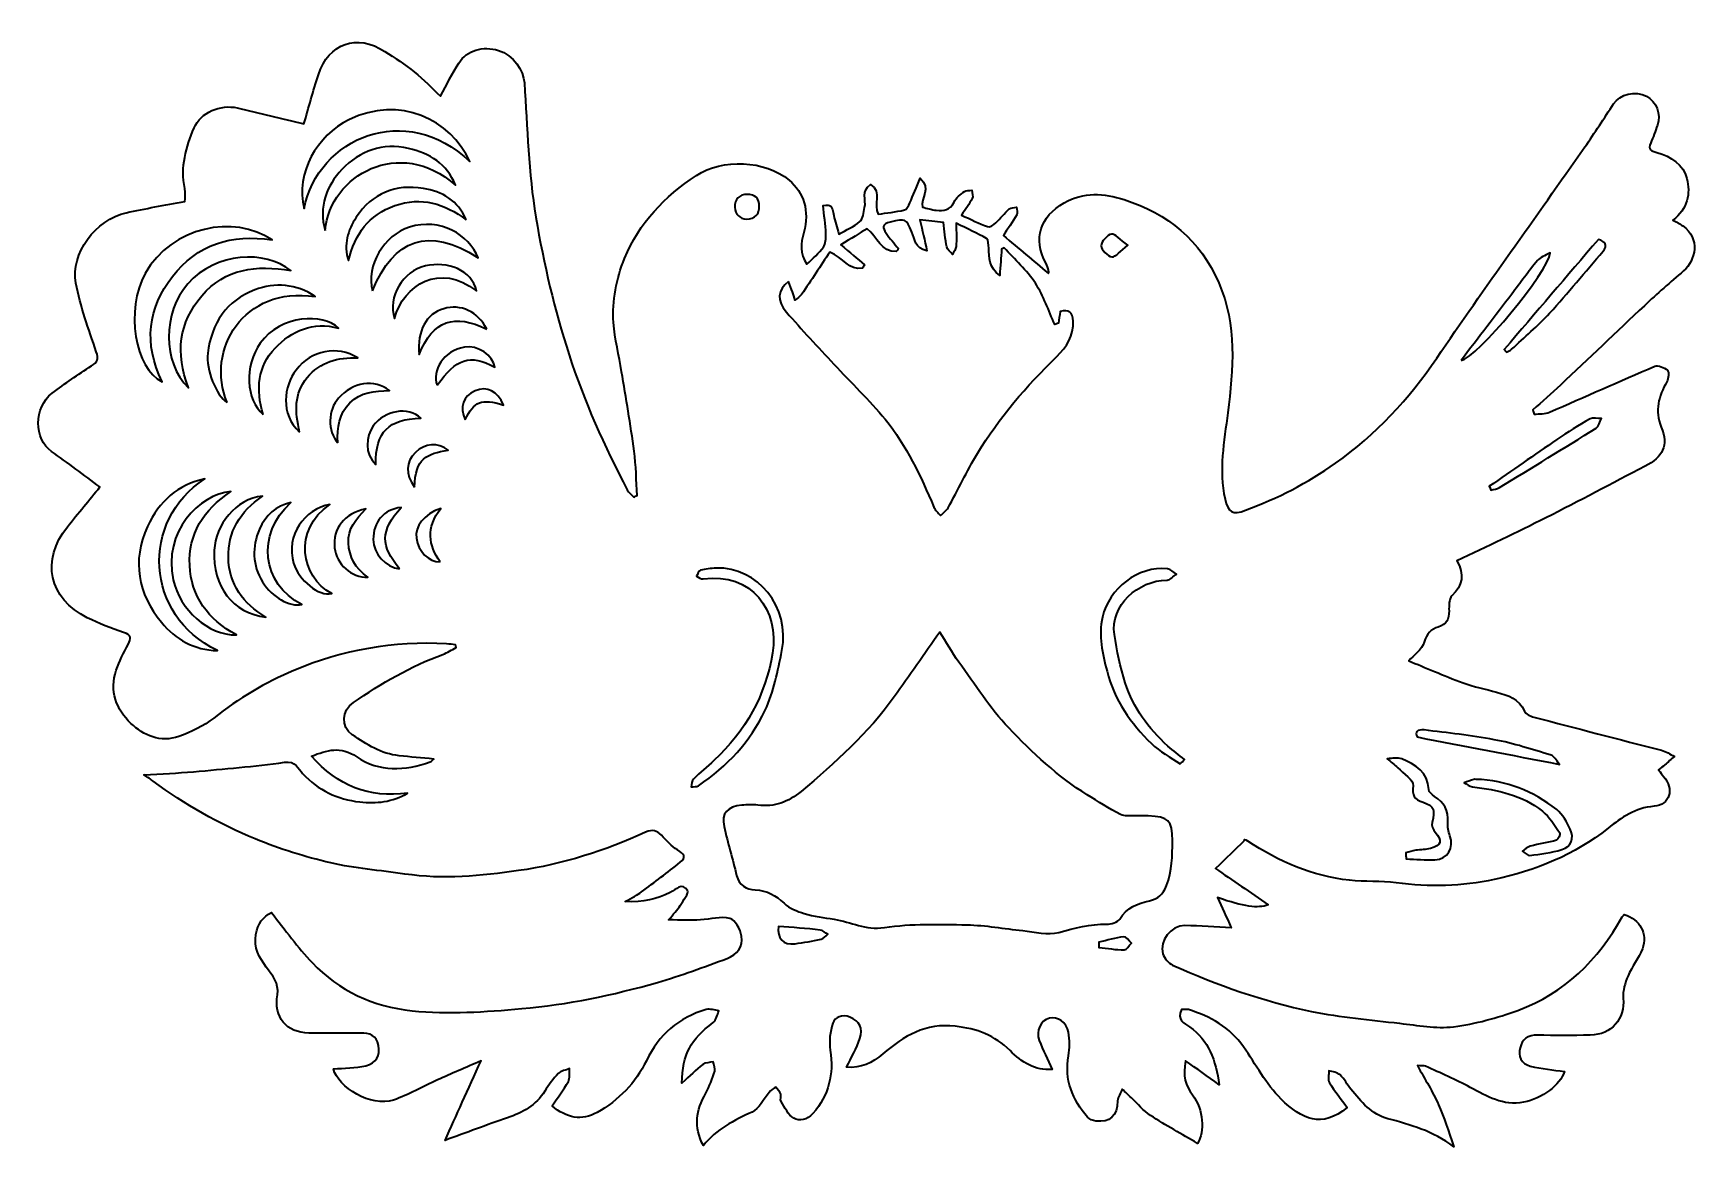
# Model space of a CAD drawing. Header units: inches. Extents: x 209 to 414, y 218 to 355.
import ezdxf

# ---------------------------------------------------------------- set-up
doc = ezdxf.new("R2010")
doc.units = ezdxf.units.IN
doc.header["$MEASUREMENT"] = 0
doc.layers.add('_U+0421_U+043B_U+043E_U+0439 1', color=7, linetype='Continuous')

msp = doc.modelspace()

# ---------------------------------------------------------------- linework, layer by layer
at = {"layer": '_U+0421_U+043B_U+043E_U+0439 1', "color": 7, "lineweight": 35}
for points, knots in [([(412.23, 331.78), (411.86, 332.04), (411.44, 332.22), (411, 332.47), (412.86, 333.83), (413.2, 335.76), (412.73, 337.59), (412.31, 339.29), (410.78, 340.34), (409.06, 340.79), (408.3, 340.99), (407.92, 341.12), (408.29, 341.97), (408.61, 342.67), (408.85, 343.42), (409.11, 344.15), (409.59, 345.52), (409, 347.08), (407.77, 347.72), (406.41, 348.42), (404.52, 347.99), (403.73, 346.78), (402.55, 345.01), (401.41, 343.21), (400.19, 341.47), (394.11, 332.81), (387.93, 324.23), (381.97, 315.51), (378.53, 310.47), (374.49, 306.09), (369.52, 302.57), (366.09, 300.14), (362.38, 298.25), (358.45, 296.78), (356.85, 296.18), (356.3, 296.52), (355.93, 298.16), (355.14, 301.73), (355.82, 305.24), (356.27, 308.77), (356.95, 314.16), (357.43, 319.55), (355.16, 324.75), (352.88, 330), (348.92, 333.29), (343.53, 335), (341, 335.81), (338.57, 335.97), (336.14, 334.59), (333.18, 332.91), (332.3, 330.19), (333.87, 327.2), (334.22, 326.54), (334.35, 325.85), (334.16, 325.96), (332.35, 327.47), (330.55, 328.99), (328.66, 330.58), (329.19, 331.39), (329.78, 332.24), (330.3, 333.13), (330.43, 333.36), (330.3, 333.74), (330.29, 334.05), (329.98, 333.99), (329.59, 334.03), (329.39, 333.85), (328.81, 333.33), (328.32, 332.68), (327.74, 332.15), (327.47, 331.9), (326.98, 331.57), (326.72, 331.67), (325.67, 332.04), (324.68, 332.56), (323.51, 333.09), (324.01, 333.83), (324.49, 334.45), (324.84, 335.13), (324.97, 335.39), (324.8, 335.8), (324.77, 336.14), (324.47, 336.1), (324.08, 336.16), (323.87, 336), (323.39, 335.63), (322.84, 335.22), (322.59, 334.69), (322.11, 333.67), (321.32, 333.57), (320.41, 333.68), (319.82, 333.76), (319.24, 333.94), (318.7, 334.06), (318.48, 335.21), (319.82, 336.35), (318.44, 337.64), (317.95, 336.47), (317.58, 335.51), (317.15, 334.59), (317, 334.26), (316.77, 333.79), (316.5, 333.72), (315.42, 333.47), (314.31, 333.36), (313.26, 333.2), (312.63, 334.38), (313.79, 335.94), (312.32, 336.84), (311.14, 336.08), (311.81, 334.95), (311.6, 334.03), (311.47, 333.42), (311.42, 332.64), (311.02, 332.29), (310.3, 331.65), (309.34, 331.28), (308.43, 330.76), (308.19, 331.62), (307.95, 332.31), (307.8, 333.03), (307.52, 334.35), (307.54, 334.35), (306.49, 334.28), (306.61, 333.11), (306.78, 331.95), (306.83, 330.78), (306.86, 330.24), (306.82, 329.57), (306.53, 329.16), (305.98, 328.4), (305.22, 327.78), (304.5, 327.05), (303.56, 328.36), (303.74, 329.64), (304.11, 330.97), (304.85, 333.58), (304.11, 335.88), (302.3, 337.4), (299.36, 339.87), (294.07, 340.07), (290.9, 337.97), (287, 335.39), (283.85, 332.14), (282.07, 327.76), (281.04, 325.24), (280.52, 322.57), (280.71, 319.86), (280.85, 317.83), (281.38, 315.84), (281.71, 313.83), (282.24, 310.58), (282.81, 307.33), (283.25, 304.07), (283.49, 302.26), (283.49, 300.42), (283.61, 298.6), (283.47, 298.54), (283.34, 298.47), (283.2, 298.4), (282.93, 298.7), (282.58, 298.95), (282.4, 299.29), (279.58, 304.64), (277.11, 310.16), (275.24, 315.92), (273.46, 321.45), (272.12, 327.07), (271.16, 332.82), (270.23, 338.31), (270.13, 343.84), (269.74, 349.35), (269.62, 350.89), (268.45, 352.78), (266.56, 353.36), (264.66, 353.94), (262.67, 353.37), (261.68, 351.8), (260.87, 350.54), (260.22, 349.18), (259.42, 347.72), (258.38, 348.7), (257.35, 349.78), (256.2, 350.71), (255.06, 351.63), (253.79, 352.42), (252.56, 353.23), (249.17, 355.45), (245.67, 354.24), (244.4, 350.36), (243.75, 348.35), (243.21, 346.31), (242.63, 344.32), (239.87, 344.98), (237.14, 345.63), (234.41, 346.28), (232.38, 346.76), (229.91, 345.72), (229.12, 343.82), (228.14, 341.45), (227.39, 339), (227.97, 336.36), (228.09, 335.79), (227.99, 335.16), (227.99, 334.77), (225.45, 334.29), (223.1, 333.9), (220.78, 333.39), (217.03, 332.56), (213.87, 328.34), (214.58, 324.72), (215.14, 321.86), (216.13, 319.06), (217.09, 316.29), (217.41, 315.37), (217.25, 315.02), (216.48, 314.54), (214.83, 313.5), (213.23, 312.36), (211.67, 311.19), (209.34, 309.45), (209.44, 305.5), (211.56, 304.02), (213.58, 302.61), (215.54, 301.12), (217.54, 299.65), (216.24, 298.05), (214.86, 296.42), (213.53, 294.75), (210.24, 290.65), (211.26, 285.91), (215.98, 283.56), (217.42, 282.85), (218.91, 282.22), (220.44, 281.76), (221.49, 281.44), (221.39, 281.03), (221, 280.27), (220.46, 279.24), (219.9, 278.2), (219.53, 277.11), (218.67, 274.55), (219.55, 272.27), (221.35, 270.56), (222.9, 269.08), (224.99, 268.15), (227.23, 268.96), (228.75, 269.5), (230.29, 270.23), (231.54, 271.22), (234.57, 273.64), (237.89, 275.61), (241.4, 277.08), (247.36, 279.59), (253.66, 280.72), (260.18, 280.34), (260.54, 280.32), (260.9, 280.27), (261.26, 280.23), (261.29, 280.12), (261.32, 280.01), (261.35, 279.9), (260.8, 279.61), (260.27, 279.25), (259.7, 279.04), (255.74, 277.6), (252.16, 275.49), (248.71, 273.12), (247.27, 272.13), (247.15, 270.16), (248.58, 269.17), (250.33, 267.97), (252.14, 266.81), (254.34, 266.58), (255.72, 266.43), (257.1, 266.32), (258.6, 266.18), (258.4, 266.03), (258.3, 265.89), (258.16, 265.84), (255.05, 264.7), (251.85, 264.57), (249.13, 266.44), (247.08, 267.84), (245.49, 267.26), (243.56, 266.54), (246.74, 262.87), (250.63, 261.35), (255.37, 261.98), (253.51, 260.89), (251.55, 260.67), (249.5, 260.9), (246.73, 261.22), (244.4, 262.32), (242.47, 264.39), (241.91, 265), (241.6, 265.98), (240.24, 265.78), (236.53, 265.25), (232.79, 264.96), (229.06, 264.62), (227.1, 264.45), (225.12, 264.36), (222.95, 264.22), (223.43, 263.9), (223.76, 263.7), (224.07, 263.47), (227.96, 260.56), (232.17, 258.19), (236.64, 256.35), (239.63, 255.11), (242.77, 254.14), (245.92, 253.4), (248.91, 252.71), (252, 252.48), (255.05, 252.03), (259.74, 251.33), (264.42, 251.78), (269.04, 252.45), (274.46, 253.22), (279.67, 254.91), (284.66, 257.17), (285.51, 257.56), (286.02, 257.4), (286.59, 256.8), (287.22, 256.16), (287.82, 255.43), (288.57, 254.99), (289.4, 254.52), (289.69, 254.11), (288.9, 253.47), (287.35, 252.22), (285.76, 251.02), (284.15, 249.83), (283.63, 249.44), (283.03, 249.15), (282.16, 248.65), (284.38, 248.52), (286.06, 248.96), (287.69, 249.77), (288.35, 250.09), (289.16, 251.06), (289.81, 250), (290, 249.69), (289.29, 248.77), (288.91, 248.17), (288.55, 247.62), (288.09, 247.13), (287.48, 246.38), (289.02, 246.38), (290.23, 246.34), (291.42, 246.39), (292.63, 246.44), (293.92, 246.86), (295.02, 246.57), (295.67, 246.4), (296.31, 245.21), (296.47, 244.38), (296.71, 243.1), (295.86, 242.09), (294.69, 241.65), (291.86, 240.59), (289.01, 239.54), (286.1, 238.7), (280.64, 237.13), (275.09, 235.96), (269.41, 235.47), (264.91, 235.08), (260.44, 234.74), (255.92, 235.22), (251.1, 235.73), (246.96, 237.65), (243.64, 241.13), (241.85, 243), (240.35, 245.15), (238.63, 247.29), (237.62, 246.8), (236.94, 245.92), (236.71, 244.59), (236.43, 242.98), (237.12, 241.76), (238, 240.57), (238.75, 239.55), (239.6, 238.58), (239.36, 237.18), (238.89, 234.42), (240.44, 232.51), (243.23, 232.47), (245.35, 232.44), (247.47, 232.44), (249.58, 232.47), (250.71, 232.49), (251.57, 232.18), (251.8, 230.95), (252.03, 229.73), (251.53, 228.73), (250.26, 228.45), (248.95, 228.15), (247.56, 228.17), (246.25, 228.06), (246.81, 225.81), (250.89, 223.29), (253.65, 224.23), (255.52, 224.86), (257.25, 225.88), (259.06, 226.7), (260.77, 227.47), (262.5, 228.21), (264.42, 229.05), (262.81, 225.5), (261.35, 222.3), (259.98, 219.27), (262.6, 220.22), (265.12, 221.16), (267.66, 222.05), (269.52, 222.7), (271.18, 223.56), (272.25, 225.32), (272.72, 226.1), (273.28, 226.85), (273.91, 227.49), (274.24, 227.82), (274.84, 227.9), (275.31, 228.09), (275.27, 227.56), (275.39, 226.94), (275.15, 226.52), (274.57, 225.47), (273.83, 224.51), (273.15, 223.51), (274.93, 222), (276.79, 221.63), (278.69, 222.7), (281.34, 224.19), (283.42, 226.32), (284.75, 229.06), (286.3, 232.27), (288.71, 234.39), (292.12, 235.35), (292.58, 235.49), (293.16, 235.26), (293.68, 235.2), (293.45, 234.71), (293.34, 234.06), (292.96, 233.76), (290.18, 231.64), (289.22, 229.93), (289.13, 226.32), (290.09, 227.19), (290.84, 227.96), (291.69, 228.61), (292.01, 228.85), (292.54, 228.83), (292.98, 228.92), (293.05, 228.54), (293.25, 228.11), (293.15, 227.78), (292.86, 226.85), (292.52, 225.91), (292.05, 225.06), (290.91, 223), (290.49, 220.94), (291.77, 218.62), (293.35, 220.66), (295.53, 221.69), (297.75, 222.75), (298.63, 223.17), (299.14, 224.35), (299.85, 225.16), (300.07, 225.42), (300.39, 225.61), (300.66, 225.83), (300.87, 225.54), (301.15, 225.28), (301.27, 224.96), (301.37, 224.69), (301.18, 224.28), (301.32, 224.05), (301.78, 223.31), (302.18, 222.36), (302.88, 221.98), (303.56, 221.61), (304.52, 221.76), (305.23, 222.57), (307.21, 224.84), (307.82, 227.4), (307.37, 230.35), (307.21, 231.43), (307.33, 232.65), (307.69, 233.68), (307.94, 234.42), (308.82, 234.83), (309.79, 234.42), (310.97, 233.91), (311.46, 233.1), (311.01, 231.78), (310.61, 230.58), (309.95, 229.46), (309.38, 228.26), (311.11, 228.1), (312.56, 228.8), (313.85, 229.91), (316.4, 232.12), (319.11, 233.72), (322.75, 233.31), (325.38, 233.01), (327.61, 232.18), (329.49, 230.31), (330.93, 228.88), (332.57, 227.81), (334.66, 228), (334.12, 229.21), (333.53, 230.35), (333.08, 231.55), (332.63, 232.75), (333.26, 234.02), (334.32, 234.3), (335.32, 234.56), (336.45, 233.8), (336.66, 232.56), (336.81, 231.61), (336.85, 230.6), (336.68, 229.67), (336.13, 226.71), (337.16, 224.29), (339.03, 222.12), (339.25, 221.86), (339.67, 221.67), (340.02, 221.64), (341.85, 221.45), (342.63, 222.24), (342.72, 224.12), (342.75, 224.61), (343.09, 225.08), (343.28, 225.56), (343.66, 225.2), (344.04, 224.85), (344.42, 224.5), (345.19, 223.77), (345.88, 222.9), (346.76, 222.33), (348.63, 221.11), (350.6, 220.04), (352.55, 218.9), (353.48, 220.34), (353.28, 223.06), (351.93, 224.85), (351.07, 225.98), (350.7, 227.22), (351.07, 229.07), (352.48, 228.06), (353.73, 227.17), (355.22, 226.11), (354.76, 229.14), (353.95, 231.57), (351.56, 233.23), (350.93, 233.67), (349.92, 234.11), (350.57, 235.36), (350.82, 235.36), (351.14, 235.43), (351.42, 235.35), (354.14, 234.52), (356.52, 233.17), (358.2, 230.78), (359.72, 228.61), (360.96, 226.17), (362.83, 224.35), (365.35, 221.89), (367.86, 220.67), (370.96, 223.33), (370.22, 224.33), (369.41, 225.29), (368.77, 226.35), (368.54, 226.72), (368.71, 227.34), (368.7, 227.84), (369.17, 227.68), (369.75, 227.63), (370.08, 227.32), (370.61, 226.82), (370.95, 226.13), (371.42, 225.56), (372.66, 224.01), (373.98, 222.46), (375.96, 221.93), (378.72, 221.19), (381.45, 220.44), (384.08, 218.49), (383.38, 220.44), (382.9, 222.1), (382.2, 223.65), (381.48, 225.24), (380.54, 226.74), (379.6, 228.46), (380.11, 228.43), (380.38, 228.48), (380.6, 228.38), (382.44, 227.54), (384.31, 226.75), (386.1, 225.79), (388.16, 224.68), (390.1, 223.47), (392.66, 223.96), (394.89, 224.39), (397.2, 226.08), (397.68, 227.73), (396.3, 227.94), (394.87, 228.07), (393.48, 228.41), (392.36, 228.67), (391.96, 229.64), (392.22, 230.67), (392.47, 231.66), (393.2, 232.24), (394.35, 232.21), (396.51, 232.17), (398.67, 232.17), (400.83, 232.21), (403.52, 232.26), (405.14, 234.2), (404.91, 236.75), (404.83, 237.65), (405.14, 238.64), (405.5, 239.5), (405.98, 240.65), (406.81, 241.66), (407.26, 242.82), (407.97, 244.67), (406.96, 246.47), (405.03, 247.04), (404.95, 246.95), (404.85, 246.86), (404.79, 246.75), (401.82, 241.44), (397.7, 237.37), (391.93, 235.26), (389.39, 234.34), (386.72, 233.58), (384.05, 233.25), (381.88, 232.99), (379.61, 233.42), (377.41, 233.67), (373.79, 234.09), (370.13, 234.4), (366.57, 235.14), (360.67, 236.35), (354.99, 238.37), (349.48, 240.83), (348.97, 241.06), (348.45, 241.67), (348.29, 242.2), (347.81, 243.86), (349.25, 245.69), (351, 245.68), (352.9, 245.66), (354.79, 245.5), (356.7, 245.4), (356.1, 246.74), (355.56, 247.94), (355.01, 249.14), (358.24, 248), (359.95, 247.75), (361.25, 248.25), (359.07, 249.74), (356.78, 251.32), (354.75, 252.71), (356.07, 253.97), (357.17, 255.02), (358.26, 256.07), (358.2, 256.36), (358.48, 256.25), (358.72, 256.09), (362.53, 253.55), (366.65, 251.78), (371.22, 251.26), (373.13, 251.05), (375.09, 251.21), (376.99, 250.95), (381.04, 250.38), (385.1, 250.5), (389.03, 251.35), (394.1, 252.44), (398.9, 254.37), (403.05, 257.67), (404.69, 258.98), (406.38, 260.18), (408.7, 260.36), (410.68, 260.51), (411.21, 262.52), (409.87, 264.02), (409.68, 264.24), (409.53, 264.5), (409.26, 264.86), (409.55, 265.08), (409.8, 265.26), (410.04, 265.46), (410.43, 265.8), (410.81, 266.16), (411.2, 266.51), (410.68, 266.76), (410.18, 267.11), (409.63, 267.25), (404.39, 268.62), (399.14, 269.96), (393.9, 271.33), (393.48, 271.44), (392.91, 271.71), (392.76, 272.06), (392.09, 273.58), (390.75, 274.02), (389.34, 274.41), (387.96, 274.78), (386.54, 275.05), (385.21, 275.55), (382.82, 276.44), (380.48, 277.46), (378.54, 278.26), (379.07, 278.87), (380.12, 279.6), (380.43, 280.56), (380.76, 281.59), (381.26, 282.15), (382.16, 282.42), (383.18, 282.74), (383.5, 283.37), (383.48, 284.39), (383.47, 285.02), (383.47, 285.89), (383.84, 286.25), (385.16, 287.54), (385.43, 288.89), (384.44, 290.54), (388.18, 292.34), (391.82, 294.04), (395.4, 295.85), (399.49, 297.91), (403.52, 300.08), (407.59, 302.19), (409.77, 303.31), (410.5, 304.75), (409.59, 307.01), (408.76, 309.07), (409.26, 310.8), (410.28, 312.58), (410.5, 312.96), (410.57, 313.77), (410.34, 314), (409.98, 314.35), (409.18, 314.66), (408.78, 314.49), (404.45, 312.66), (400.17, 310.72), (395.86, 308.86), (395.29, 308.61), (394.59, 308.67), (393.95, 308.59), (393.9, 308.76), (393.84, 308.94), (393.79, 309.12), (394.92, 310.13), (396.08, 311.13), (397.18, 312.17), (400.64, 315.42), (404.06, 318.71), (407.52, 321.95), (409.08, 323.42), (410.7, 324.83), (412.32, 326.23), (413.82, 327.54), (414.43, 330.18), (412.23, 331.78)], [0, 0, 0, 0, 1, 1, 1, 2, 2, 2, 3, 3, 3, 4, 4, 4, 5, 5, 5, 6, 6, 6, 7, 7, 7, 8, 8, 8, 9, 9, 9, 10, 10, 10, 11, 11, 11, 12, 12, 12, 13, 13, 13, 14, 14, 14, 15, 15, 15, 16, 16, 16, 17, 17, 17, 18, 18, 18, 19, 19, 19, 20, 20, 20, 21, 21, 21, 22, 22, 22, 23, 23, 23, 24, 24, 24, 25, 25, 25, 26, 26, 26, 27, 27, 27, 28, 28, 28, 29, 29, 29, 30, 30, 30, 31, 31, 31, 32, 32, 32, 33, 33, 33, 34, 34, 34, 35, 35, 35, 36, 36, 36, 37, 37, 37, 38, 38, 38, 39, 39, 39, 40, 40, 40, 41, 41, 41, 42, 42, 42, 43, 43, 43, 44, 44, 44, 45, 45, 45, 46, 46, 46, 47, 47, 47, 48, 48, 48, 49, 49, 49, 50, 50, 50, 51, 51, 51, 52, 52, 52, 53, 53, 53, 54, 54, 54, 55, 55, 55, 56, 56, 56, 57, 57, 57, 58, 58, 58, 59, 59, 59, 60, 60, 60, 61, 61, 61, 62, 62, 62, 63, 63, 63, 64, 64, 64, 65, 65, 65, 66, 66, 66, 67, 67, 67, 68, 68, 68, 69, 69, 69, 70, 70, 70, 71, 71, 71, 72, 72, 72, 73, 73, 73, 74, 74, 74, 75, 75, 75, 76, 76, 76, 77, 77, 77, 78, 78, 78, 79, 79, 79, 80, 80, 80, 81, 81, 81, 82, 82, 82, 83, 83, 83, 84, 84, 84, 85, 85, 85, 86, 86, 86, 87, 87, 87, 88, 88, 88, 89, 89, 89, 90, 90, 90, 91, 91, 91, 92, 92, 92, 93, 93, 93, 94, 94, 94, 95, 95, 95, 96, 96, 96, 97, 97, 97, 98, 98, 98, 99, 99, 99, 100, 100, 100, 101, 101, 101, 102, 102, 102, 103, 103, 103, 104, 104, 104, 105, 105, 105, 106, 106, 106, 107, 107, 107, 108, 108, 108, 109, 109, 109, 110, 110, 110, 111, 111, 111, 112, 112, 112, 113, 113, 113, 114, 114, 114, 115, 115, 115, 116, 116, 116, 117, 117, 117, 118, 118, 118, 119, 119, 119, 120, 120, 120, 121, 121, 121, 122, 122, 122, 123, 123, 123, 124, 124, 124, 125, 125, 125, 126, 126, 126, 127, 127, 127, 128, 128, 128, 129, 129, 129, 130, 130, 130, 131, 131, 131, 132, 132, 132, 133, 133, 133, 134, 134, 134, 135, 135, 135, 136, 136, 136, 137, 137, 137, 138, 138, 138, 139, 139, 139, 140, 140, 140, 141, 141, 141, 142, 142, 142, 143, 143, 143, 144, 144, 144, 145, 145, 145, 146, 146, 146, 147, 147, 147, 148, 148, 148, 149, 149, 149, 150, 150, 150, 151, 151, 151, 152, 152, 152, 153, 153, 153, 154, 154, 154, 155, 155, 155, 156, 156, 156, 157, 157, 157, 158, 158, 158, 159, 159, 159, 160, 160, 160, 161, 161, 161, 162, 162, 162, 163, 163, 163, 164, 164, 164, 165, 165, 165, 166, 166, 166, 167, 167, 167, 168, 168, 168, 169, 169, 169, 170, 170, 170, 171, 171, 171, 172, 172, 172, 173, 173, 173, 174, 174, 174, 175, 175, 175, 176, 176, 176, 177, 177, 177, 178, 178, 178, 179, 179, 179, 180, 180, 180, 181, 181, 181, 182, 182, 182, 183, 183, 183, 184, 184, 184, 185, 185, 185, 186, 186, 186, 187, 187, 187, 188, 188, 188, 189, 189, 189, 190, 190, 190, 191, 191, 191, 192, 192, 192, 193, 193, 193, 194, 194, 194, 195, 195, 195, 196, 196, 196, 197, 197, 197, 198, 198, 198, 199, 199, 199, 200, 200, 200, 201, 201, 201, 202, 202, 202, 203, 203, 203, 204, 204, 204, 205, 205, 205, 206, 206, 206, 207, 207, 207, 208, 208, 208, 209, 209, 209, 210, 210, 210, 211, 211, 211, 212, 212, 212, 213, 213, 213, 214, 214, 214, 215, 215, 215, 216, 216, 216, 217, 217, 217, 218, 218, 218, 219, 219, 219, 220, 220, 220, 221, 221, 221, 222, 222, 222, 223, 223, 223, 224, 224, 224, 225, 225, 225, 226, 226, 226, 227, 227, 227, 228, 228, 228, 229, 229, 229, 230, 230, 230, 231, 231, 231, 232, 232, 232, 233, 233, 233, 234, 234, 234, 235, 235, 235, 236, 236, 236, 237, 237, 237, 238, 238, 238, 239, 239, 239, 240, 240, 240, 241, 241, 241, 242, 242, 242, 243, 243, 243, 244, 244, 244, 245, 245, 245, 246, 246, 246, 247, 247, 247, 248, 248, 248, 249, 249, 249, 250, 250, 250, 251, 251, 251, 252, 252, 252, 253, 253, 253, 254, 254, 254, 255, 255, 255, 256, 256, 256, 257, 257, 257, 257]), ([(248.16, 344.82), (254.38, 347.89), (260.71, 344.84), (263.02, 339.68), (255.21, 347.24), (244.31, 342.57), (242.65, 333.89), (241.57, 338.31), (244.25, 342.88), (248.16, 344.82)], [0, 0, 0, 0, 1, 1, 1, 2, 2, 2, 3, 3, 3, 3]), ([(245.23, 331.2), (244.44, 334.09), (245.34, 336.64), (247.3, 338.71), (249.48, 341.01), (252.31, 342.01), (255.49, 341.3), (258.1, 340.72), (260.21, 339.37), (261.26, 336.78), (254.4, 342.83), (245.87, 338.03), (245.23, 331.2)], [0, 0, 0, 0, 1, 1, 1, 2, 2, 2, 3, 3, 3, 4, 4, 4, 4]), ([(262.59, 332.52), (259.92, 334.51), (257.07, 335.41), (253.81, 334.26), (250.58, 333.13), (248.89, 330.74), (248.11, 327.5), (247.44, 329.45), (248.03, 331.23), (249.07, 332.82), (251.01, 335.79), (253.92, 336.93), (257.33, 336.37), (259.61, 336), (261.6, 334.86), (262.59, 332.52)], [0, 0, 0, 0, 1, 1, 1, 2, 2, 2, 3, 3, 3, 4, 4, 4, 5, 5, 5, 5]), ([(297.16, 335.64), (298.1, 335.66), (298.61, 335.14), (298.64, 334.2), (298.67, 333.19), (298.16, 332.66), (297.06, 332.59), (296.26, 332.69), (295.66, 333.16), (295.63, 334.06), (295.59, 335.05), (296.17, 335.62), (297.16, 335.64)], [0, 0, 0, 0, 1, 1, 1, 2, 2, 2, 3, 3, 3, 4, 4, 4, 4]), ([(223.11, 325.92), (226.35, 331.7), (234.05, 333.22), (238.7, 330.03), (233.75, 330.84), (229.48, 329.46), (226.45, 325.55), (223.45, 321.69), (222.86, 317.27), (225.19, 312.6), (221.84, 314.12), (220.62, 321.48), (223.11, 325.92)], [0, 0, 0, 0, 1, 1, 1, 2, 2, 2, 3, 3, 3, 4, 4, 4, 4]), ([(251.06, 323.77), (250.24, 326.86), (252.47, 330.63), (255.61, 331.62), (259.42, 332.81), (262.92, 330.66), (264.04, 327.85), (257.95, 331.74), (253.69, 330.22), (251.06, 323.77)], [0, 0, 0, 0, 1, 1, 1, 2, 2, 2, 3, 3, 3, 3]), ([(302.23, 324.93), (302.41, 324.46), (302.58, 324.05), (302.73, 323.64), (302.84, 323.31), (302.93, 322.97), (303.02, 322.64), (303.3, 322.87), (303.65, 323.05), (303.84, 323.34), (305.03, 325.08), (306.19, 326.86), (307.31, 328.55), (308.93, 327.9), (309.68, 326.18), (311.34, 326.58), (311.43, 326.71), (311.51, 326.84), (311.6, 326.97), (310.7, 327.72), (309.8, 328.47), (308.65, 329.44), (309.98, 330.25), (310.95, 330.84), (311.91, 331.42), (313.15, 330.42), (313.66, 328.51), (315.48, 328.6), (315.57, 328.73), (315.67, 328.85), (315.76, 328.97), (315.25, 329.6), (314.69, 330.21), (314.23, 330.88), (313.81, 331.5), (313.67, 332.01), (314.75, 332.24), (316.69, 332.65), (316.64, 332.71), (317.41, 330.98), (317.77, 330.17), (317.74, 329.02), (319.26, 328.7), (318.97, 330.01), (318.71, 331.15), (318.4, 332.52), (319.4, 332.41), (320.32, 332.3), (321.29, 332.2), (321.42, 331.14), (321.5, 330.14), (321.7, 329.17), (321.77, 328.83), (322.16, 328.56), (322.4, 328.25), (322.56, 328.58), (322.82, 328.9), (322.85, 329.24), (322.91, 330.07), (322.87, 330.91), (322.87, 332.08), (324.25, 331.4), (325.46, 330.86), (326.59, 330.2), (326.83, 330.06), (326.85, 329.44), (326.87, 329.04), (326.93, 327.87), (326.85, 326.67), (328.21, 325.65), (328.3, 326.89), (328.37, 327.89), (328.44, 328.89), (328.55, 328.95), (328.66, 329.01), (328.77, 329.07), (330.07, 327.63), (331.54, 326.31), (332.6, 324.71), (333.62, 323.17), (334.2, 321.34), (334.98, 319.64), (335.14, 319.69), (335.29, 319.74), (335.45, 319.8), (335.51, 320.25), (335.58, 320.7), (335.65, 321.22), (336.68, 321.53), (337.24, 321.12), (337.26, 320.06), (337.3, 318.28), (336.44, 316.85), (335.23, 315.68), (331.5, 312.08), (328.14, 308.18), (325.46, 303.75), (324.16, 301.59), (323.09, 299.29), (321.87, 297.08), (321.66, 296.7), (321.24, 296.44), (320.91, 296.12), (320.64, 296.47), (320.28, 296.78), (320.11, 297.17), (318.48, 300.97), (316.77, 304.76), (314.12, 307.97), (312.15, 310.35), (309.91, 312.49), (307.81, 314.76), (305.84, 316.88), (303.86, 318.98), (301.97, 321.17), (300.78, 322.55), (300.87, 323.88), (302.23, 324.93)], [0, 0, 0, 0, 1, 1, 1, 2, 2, 2, 3, 3, 3, 4, 4, 4, 5, 5, 5, 6, 6, 6, 7, 7, 7, 8, 8, 8, 9, 9, 9, 10, 10, 10, 11, 11, 11, 12, 12, 12, 13, 13, 13, 14, 14, 14, 15, 15, 15, 16, 16, 16, 17, 17, 17, 18, 18, 18, 19, 19, 19, 20, 20, 20, 21, 21, 21, 22, 22, 22, 23, 23, 23, 24, 24, 24, 25, 25, 25, 26, 26, 26, 27, 27, 27, 28, 28, 28, 29, 29, 29, 30, 30, 30, 31, 31, 31, 32, 32, 32, 33, 33, 33, 34, 34, 34, 35, 35, 35, 36, 36, 36, 37, 37, 37, 38, 38, 38, 39, 39, 39, 39]), ([(341.96, 330.75), (342.43, 330.82), (343.03, 330.07), (343.97, 329.39), (343.06, 328.68), (342.49, 327.91), (342.01, 327.96), (341.5, 328.01), (340.7, 328.83), (340.69, 329.32), (340.69, 329.82), (341.44, 330.67), (341.96, 330.75)], [0, 0, 0, 0, 1, 1, 1, 2, 2, 2, 3, 3, 3, 4, 4, 4, 4]), ([(230.07, 323.18), (227.28, 319.89), (226.76, 316.16), (228.43, 311.84), (225.17, 314.93), (225.26, 321.16), (228.34, 324.64), (231.79, 328.54), (237.88, 328.82), (241.03, 326.26), (236.73, 326.98), (232.93, 326.55), (230.07, 323.18)], [0, 0, 0, 0, 1, 1, 1, 2, 2, 2, 3, 3, 3, 4, 4, 4, 4]), ([(384.96, 315.21), (387.14, 318.06), (389.17, 320.72), (391.2, 323.38), (392.25, 324.76), (393.27, 326.17), (394.37, 327.51), (394.69, 327.9), (395.27, 328.08), (395.92, 328.46), (395.73, 326.13), (386.92, 315.51), (384.96, 315.21)], [0, 0, 0, 0, 1, 1, 1, 2, 2, 2, 3, 3, 3, 4, 4, 4, 4]), ([(402.44, 328.66), (400.26, 326.1), (398.12, 323.5), (395.85, 321.03), (394.4, 319.45), (392.75, 318.05), (391.18, 316.59), (391, 316.43), (390.76, 316.35), (390.55, 316.23), (390.45, 316.33), (390.36, 316.43), (390.26, 316.54), (394.12, 321.06), (397.99, 325.58), (401.86, 330.11), (402.69, 329.8), (403.05, 329.38), (402.44, 328.66)], [0, 0, 0, 0, 1, 1, 1, 2, 2, 2, 3, 3, 3, 4, 4, 4, 5, 5, 5, 6, 6, 6, 6]), ([(257.56, 326.84), (260.27, 327.46), (263.3, 326.36), (263.85, 323.76), (259.33, 327.33), (254.9, 324.5), (253.76, 320.39), (252.87, 322.97), (254.82, 326.22), (257.56, 326.84)], [0, 0, 0, 0, 1, 1, 1, 2, 2, 2, 3, 3, 3, 3]), ([(233.18, 310.04), (231.86, 310.82), (230.55, 314.14), (230.79, 316.09), (231.25, 319.79), (233.11, 322.6), (236.58, 323.89), (239.04, 324.81), (241.7, 324.66), (244.01, 323.08), (235.22, 324.39), (230.49, 316.5), (233.18, 310.04)], [0, 0, 0, 0, 1, 1, 1, 2, 2, 2, 3, 3, 3, 4, 4, 4, 4]), ([(265.11, 319.06), (261.22, 321), (258.43, 320.19), (256.82, 315.95), (256.52, 318.91), (257.66, 320.94), (259.82, 321.58), (261.89, 322.18), (264.03, 321.25), (265.11, 319.06)], [0, 0, 0, 0, 1, 1, 1, 2, 2, 2, 3, 3, 3, 3]), ([(237.62, 308.55), (235.47, 310.34), (235.27, 314.58), (237.26, 317.34), (239.8, 320.88), (245, 321.02), (246.89, 319.19), (243.74, 320.02), (241.1, 318.87), (239.07, 316.72), (236.98, 314.52), (236.65, 311.67), (237.62, 308.55)], [0, 0, 0, 0, 1, 1, 1, 2, 2, 2, 3, 3, 3, 4, 4, 4, 4]), ([(242.09, 306.39), (239.67, 308.62), (240.16, 312.07), (241.66, 314.03), (243.51, 316.48), (246.73, 317.1), (249.26, 315.52), (246.82, 315.61), (244.63, 315.05), (243.01, 313.1), (241.41, 311.15), (241.51, 308.88), (242.09, 306.39)], [0, 0, 0, 0, 1, 1, 1, 2, 2, 2, 3, 3, 3, 4, 4, 4, 4]), ([(259.02, 312.16), (258.3, 313.94), (259.79, 316.4), (262.37, 316.85), (263.96, 317.13), (265.96, 315.82), (266.09, 314.4), (263.04, 316.02), (261.36, 315.49), (259.02, 312.16)], [0, 0, 0, 0, 1, 1, 1, 2, 2, 2, 3, 3, 3, 3]), ([(246.8, 305.07), (245.47, 306.51), (245.6, 309.16), (246.88, 310.57), (248.67, 312.53), (251.22, 313), (253.17, 311.51), (251.27, 311.47), (249.63, 311.35), (248.29, 309.99), (246.94, 308.62), (246.67, 307.02), (246.8, 305.07)], [0, 0, 0, 0, 1, 1, 1, 2, 2, 2, 3, 3, 3, 4, 4, 4, 4]), ([(262.48, 307.91), (261.73, 309.5), (262.18, 310.83), (263.67, 311.47), (265.13, 312.1), (266.49, 311.46), (267.16, 309.71), (264.51, 310.59), (263.5, 310.18), (262.48, 307.91)], [0, 0, 0, 0, 1, 1, 1, 2, 2, 2, 3, 3, 3, 3]), ([(251.15, 307.15), (252.56, 309.11), (255.45, 309.56), (257.02, 308.11), (253.02, 308.01), (251.44, 306.43), (251.46, 302.43), (250.03, 303.63), (250.27, 305.94), (251.15, 307.15)], [0, 0, 0, 0, 1, 1, 1, 2, 2, 2, 3, 3, 3, 3]), ([(396.74, 305.48), (398.07, 306.38), (399.43, 307.25), (400.83, 308.04), (401.19, 308.23), (401.75, 308.06), (402.22, 308.05), (402.01, 307.65), (401.91, 307.09), (401.58, 306.88), (397.63, 304.42), (393.66, 301.99), (389.68, 299.58), (389.38, 299.4), (388.99, 299.37), (388.64, 299.27), (388.57, 299.42), (388.5, 299.58), (388.43, 299.73), (391.2, 301.65), (393.96, 303.58), (396.74, 305.48)], [0, 0, 0, 0, 1, 1, 1, 2, 2, 2, 3, 3, 3, 4, 4, 4, 5, 5, 5, 6, 6, 6, 7, 7, 7, 7]), ([(256.22, 299.62), (255.06, 301.24), (255.14, 302.73), (256.35, 303.9), (257.53, 305.04), (259.08, 305.14), (260.37, 304.17), (257.75, 303.77), (256.31, 303.19), (256.22, 299.62)], [0, 0, 0, 0, 1, 1, 1, 2, 2, 2, 3, 3, 3, 3]), ([(225.1, 283), (222.22, 286.52), (221.43, 290.52), (223.38, 294.79), (224.78, 297.87), (227.12, 299.89), (230.44, 300.66), (222.49, 295.47), (222.97, 283.86), (231.99, 279.52), (229.14, 279.56), (226.83, 280.9), (225.1, 283)], [0, 0, 0, 0, 1, 1, 1, 2, 2, 2, 3, 3, 3, 4, 4, 4, 4]), ([(226.56, 288.23), (225.26, 294.12), (229.75, 298.75), (233.64, 299.08), (230.21, 296.84), (228.4, 293.82), (228.58, 290), (228.76, 286.18), (230.81, 283.33), (234.33, 281.45), (230.83, 281.39), (227.38, 284.52), (226.56, 288.23)], [0, 0, 0, 0, 1, 1, 1, 2, 2, 2, 3, 3, 3, 4, 4, 4, 4]), ([(231.6, 291.87), (231.75, 294.96), (234.21, 298.18), (237.54, 298.53), (234.77, 296.63), (233.25, 294.12), (233.33, 290.94), (233.41, 287.69), (235.1, 285.28), (237.95, 283.63), (233.84, 284.16), (231.38, 287.36), (231.6, 291.87)], [0, 0, 0, 0, 1, 1, 1, 2, 2, 2, 3, 3, 3, 4, 4, 4, 4]), ([(237.55, 287.97), (236.26, 290.02), (236.21, 292.26), (237.16, 294.44), (237.89, 296.13), (239.15, 297.34), (241.01, 297.73), (236.71, 293.85), (237.44, 287.7), (242.36, 285.17), (240.85, 284.91), (238.76, 286.03), (237.55, 287.97)], [0, 0, 0, 0, 1, 1, 1, 2, 2, 2, 3, 3, 3, 4, 4, 4, 4]), ([(241.36, 290.26), (240.34, 293.71), (242.68, 296.9), (245.82, 297.49), (241.22, 294.37), (242.24, 288.55), (246.06, 286.54), (244.45, 286.13), (241.97, 288.19), (241.36, 290.26)], [0, 0, 0, 0, 1, 1, 1, 2, 2, 2, 3, 3, 3, 3]), ([(246.4, 292.18), (246.14, 294.51), (247.61, 296.42), (250.24, 296.95), (249.01, 295.7), (247.99, 294.51), (248.1, 292.76), (248.2, 291.03), (248.91, 289.67), (250.49, 288.55), (248.47, 288.45), (246.63, 290.17), (246.4, 292.18)], [0, 0, 0, 0, 1, 1, 1, 2, 2, 2, 3, 3, 3, 4, 4, 4, 4]), ([(254.4, 289.57), (252.64, 289.75), (251.18, 291.45), (251.16, 293.18), (251.14, 295.37), (252.41, 296.84), (254.57, 297.14), (251.99, 294.22), (252.05, 292.43), (254.4, 289.57)], [0, 0, 0, 0, 1, 1, 1, 2, 2, 2, 3, 3, 3, 3]), ([(259.38, 290.42), (257.95, 290.43), (256.7, 291.71), (256.47, 293.35), (256.26, 294.8), (257.34, 296.26), (259.45, 297.01), (257.63, 294.61), (257.93, 292.5), (259.38, 290.42)], [0, 0, 0, 0, 1, 1, 1, 2, 2, 2, 3, 3, 3, 3]), ([(291.17, 262.9), (290.94, 262.74), (290.57, 262.8), (290.26, 262.75), (290.35, 263.08), (290.34, 263.5), (290.54, 263.71), (291.35, 264.51), (292.23, 265.23), (293.06, 266), (296.95, 269.6), (299.43, 274.06), (300.27, 279.22), (301.12, 284.4), (297.73, 289.2), (291.73, 288.33), (291.48, 288.3), (291.18, 288.55), (290.9, 288.66), (291.07, 288.92), (291.18, 289.35), (291.4, 289.41), (292.02, 289.58), (292.68, 289.6), (293.33, 289.67), (298.43, 289.81), (302.47, 284.86), (301.42, 279.52), (300.92, 276.99), (300.44, 274.5), (299.35, 272.17), (297.54, 268.3), (294.68, 265.3), (291.17, 262.9)], [0, 0, 0, 0, 1, 1, 1, 2, 2, 2, 3, 3, 3, 4, 4, 4, 5, 5, 5, 6, 6, 6, 7, 7, 7, 8, 8, 8, 9, 9, 9, 10, 10, 10, 11, 11, 11, 11]), ([(350.42, 265.57), (349.23, 266.4), (347.9, 267.09), (346.87, 268.09), (344.32, 270.57), (342.3, 273.45), (341.41, 276.97), (340.85, 279.15), (340.32, 281.35), (340.85, 283.63), (341.68, 287.17), (345.22, 289.96), (348.84, 289.58), (349.23, 289.54), (349.57, 289.15), (349.94, 288.93), (349.56, 288.68), (349.18, 288.21), (348.8, 288.2), (345.22, 288.15), (341.79, 285.06), (342.32, 281.5), (342.62, 279.49), (343.04, 277.48), (343.65, 275.56), (344.63, 272.48), (346.5, 269.93), (348.9, 267.78), (349.55, 267.19), (350.26, 266.67), (350.94, 266.12), (350.77, 265.94), (350.6, 265.76), (350.42, 265.57)], [0, 0, 0, 0, 1, 1, 1, 2, 2, 2, 3, 3, 3, 4, 4, 4, 5, 5, 5, 6, 6, 6, 7, 7, 7, 8, 8, 8, 9, 9, 9, 10, 10, 10, 11, 11, 11, 11]), ([(348.72, 250.61), (348.3, 249.52), (347.7, 248.96), (346.64, 248.74), (345.15, 248.43), (343.85, 247.88), (342.97, 246.49), (342.71, 246.09), (341.91, 245.85), (341.36, 245.86), (339.33, 245.89), (337.44, 245.37), (335.49, 244.85), (334.12, 244.49), (332.53, 244.93), (331.04, 245.07), (328.75, 245.3), (326.47, 245.74), (324.17, 245.78), (320.79, 245.85), (317.35, 245.96), (314.03, 245.45), (311.71, 245.1), (309.9, 246.14), (307.84, 246.47), (306.61, 246.66), (305.35, 246.83), (304.15, 247.18), (303.28, 247.44), (302.35, 247.82), (301.7, 248.43), (300.66, 249.4), (299.6, 250.02), (298.13, 250.09), (297.07, 250.15), (296.15, 250.62), (295.85, 251.86), (295.37, 253.87), (294.76, 255.86), (294.32, 257.88), (293.96, 259.51), (294.7, 260.34), (296.48, 260.5), (297.13, 260.55), (297.81, 260.58), (298.46, 260.5), (300.51, 260.23), (302.23, 260.9), (303.77, 262.19), (307.96, 265.7), (312.03, 269.34), (315.23, 273.83), (317.1, 276.44), (318.93, 279.08), (320.83, 281.78), (321.6, 280.58), (322.33, 279.29), (323.19, 278.1), (325.18, 275.36), (326.99, 272.43), (329.33, 270.01), (332.25, 266.97), (335.33, 264.02), (338.97, 261.78), (340.32, 260.95), (341.65, 260.08), (343.06, 259.36), (343.56, 259.11), (344.26, 259.22), (344.87, 259.19), (345.4, 259.17), (345.93, 259.2), (346.46, 259.18), (349.03, 259.08), (349.43, 258.65), (349.45, 256.14), (349.46, 254.26), (349.44, 252.42), (348.72, 250.61)], [0, 0, 0, 0, 1, 1, 1, 2, 2, 2, 3, 3, 3, 4, 4, 4, 5, 5, 5, 6, 6, 6, 7, 7, 7, 8, 8, 8, 9, 9, 9, 10, 10, 10, 11, 11, 11, 12, 12, 12, 13, 13, 13, 14, 14, 14, 15, 15, 15, 16, 16, 16, 17, 17, 17, 18, 18, 18, 19, 19, 19, 20, 20, 20, 21, 21, 21, 22, 22, 22, 23, 23, 23, 24, 24, 24, 25, 25, 25, 26, 26, 26, 26]), ([(380.41, 269.76), (383.3, 269.39), (386.2, 269.11), (389.05, 268.56), (391.42, 268.11), (393.74, 267.35), (396.05, 266.65), (396.4, 266.55), (396.62, 266.04), (397.09, 265.52), (391, 266.69), (385.35, 267.78), (379.55, 268.89), (379.28, 269.48), (379.56, 269.86), (380.41, 269.76)], [0, 0, 0, 0, 1, 1, 1, 2, 2, 2, 3, 3, 3, 4, 4, 4, 5, 5, 5, 5]), ([(380.98, 262.42), (380.99, 262.13), (381.39, 261.78), (381.7, 261.58), (382.84, 260.82), (383.47, 259.84), (383.34, 258.39), (383.29, 257.86), (383.41, 257.26), (383.6, 256.74), (384.15, 255.27), (383.3, 253.82), (381.75, 253.78), (380.57, 253.75), (379.39, 253.85), (378.21, 253.9), (378.19, 254.14), (378.17, 254.38), (378.16, 254.62), (378.57, 254.73), (378.98, 254.88), (379.4, 254.95), (379.99, 255.04), (380.62, 255.01), (381.19, 255.17), (382.57, 255.56), (382.69, 256.12), (381.79, 257.17), (381.53, 257.47), (381.31, 258.02), (381.4, 258.37), (381.78, 259.94), (381.71, 260.38), (380.3, 260.86), (379.16, 261.24), (378.93, 261.67), (379.07, 262.92), (379.15, 263.57), (377.87, 264.4), (377.17, 265.11), (376.78, 265.51), (376.32, 265.85), (375.89, 266.22), (376.49, 266.22), (377.16, 266.4), (377.67, 266.19), (379.35, 265.49), (380.89, 264.6), (380.98, 262.42)], [0, 0, 0, 0, 1, 1, 1, 2, 2, 2, 3, 3, 3, 4, 4, 4, 5, 5, 5, 6, 6, 6, 7, 7, 7, 8, 8, 8, 9, 9, 9, 10, 10, 10, 11, 11, 11, 12, 12, 12, 13, 13, 13, 14, 14, 14, 15, 15, 15, 16, 16, 16, 16]), ([(397.36, 255.04), (396.09, 254.64), (394.74, 254.49), (393.42, 254.33), (393.14, 254.29), (392.81, 254.66), (392.5, 254.84), (392.82, 255.05), (393.12, 255.37), (393.47, 255.46), (394.55, 255.74), (395.66, 255.89), (396.72, 256.2), (396.93, 256.26), (397.21, 256.93), (397.11, 257.08), (396.46, 258.03), (395.84, 259.07), (394.96, 259.77), (392.46, 261.74), (389.45, 262.4), (386.35, 262.76), (386, 262.8), (385.67, 263.08), (385.33, 263.25), (385.73, 263.39), (386.13, 263.54), (386.53, 263.68), (386.61, 263.71), (386.71, 263.68), (386.8, 263.68), (390.53, 263.55), (393.85, 262.25), (396.73, 259.95), (397.47, 259.36), (397.98, 258.41), (398.39, 257.53), (398.92, 256.4), (398.54, 255.4), (397.36, 255.04)], [0, 0, 0, 0, 1, 1, 1, 2, 2, 2, 3, 3, 3, 4, 4, 4, 5, 5, 5, 6, 6, 6, 7, 7, 7, 8, 8, 8, 9, 9, 9, 10, 10, 10, 11, 11, 11, 12, 12, 12, 13, 13, 13, 13]), ([(306.23, 244), (305.18, 243.77), (304.11, 243.63), (303.04, 243.46), (301.6, 243.24), (300.8, 244.16), (300.99, 245.59), (302.72, 245.45), (304.43, 245.33), (306.14, 245.14), (306.46, 245.11), (306.75, 244.8), (307.06, 244.62), (306.79, 244.4), (306.54, 244.07), (306.23, 244)], [0, 0, 0, 0, 1, 1, 1, 2, 2, 2, 3, 3, 3, 4, 4, 4, 5, 5, 5, 5]), ([(343.54, 242.7), (342.5, 242.7), (341.46, 242.89), (340.42, 243.01), (340.41, 243.22), (340.41, 243.43), (340.4, 243.64), (341.42, 243.88), (342.44, 244.2), (343.48, 244.32), (343.75, 244.36), (344.1, 243.82), (344.41, 243.54), (344.12, 243.25), (343.83, 242.7), (343.54, 242.7)], [0, 0, 0, 0, 1, 1, 1, 2, 2, 2, 3, 3, 3, 4, 4, 4, 5, 5, 5, 5])]:
    msp.add_open_spline(points, degree=3, knots=knots, dxfattribs=at)

doc.saveas('drawing.dxf')
